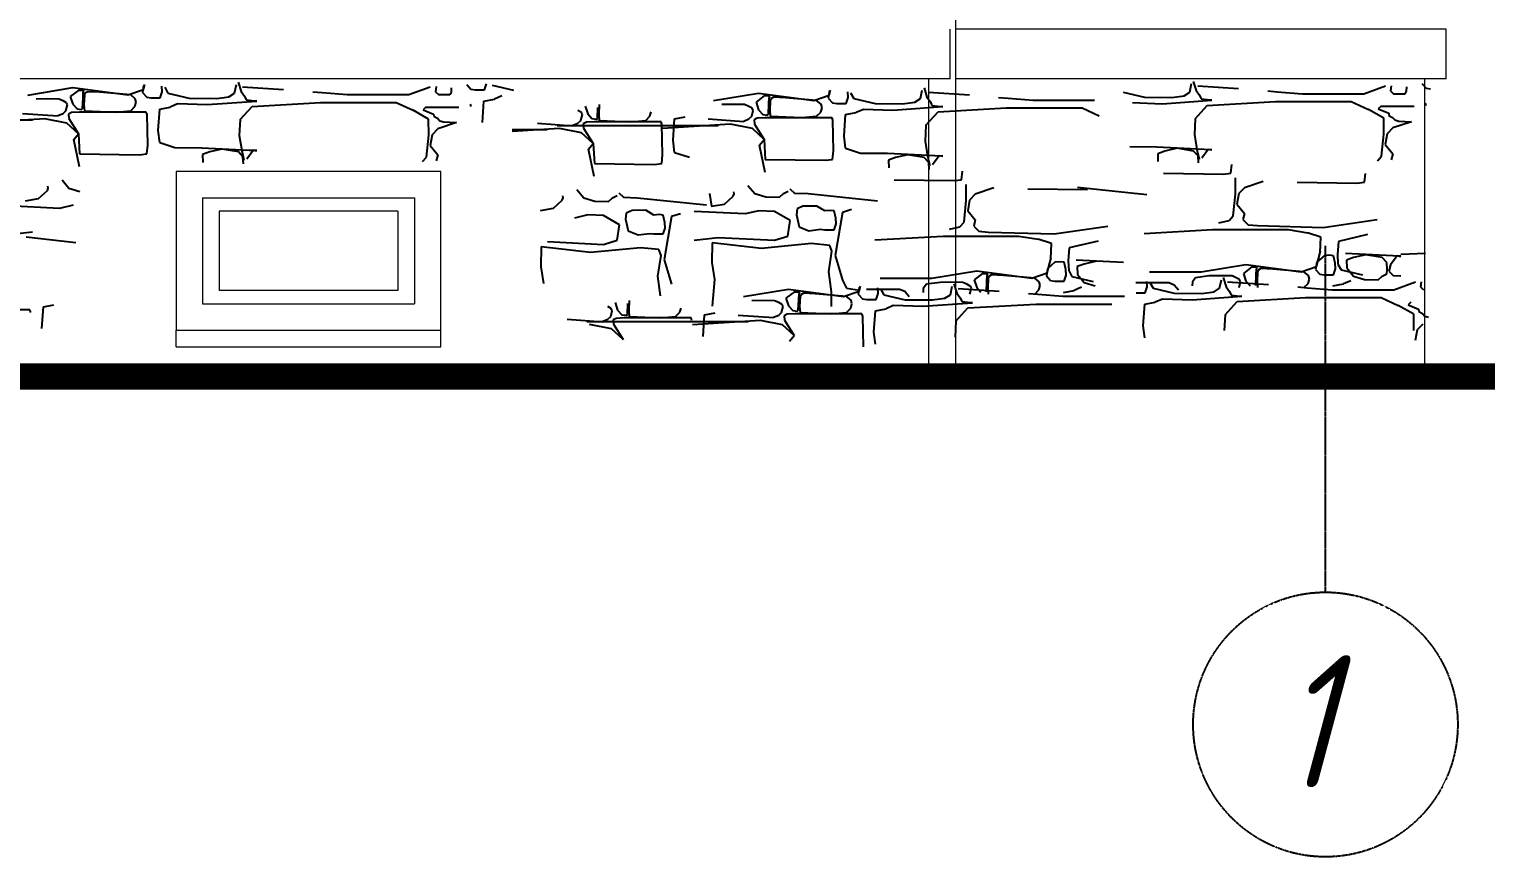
# Model space of a CAD drawing. Header units: millimetres. Extents: x 85048 to 158814, y 1395 to 38919.
# Drawn here: x 98593 to 102998, y 1395 to 3897 of the extents above; entities that cross this region are included whole.
import ezdxf

# ---------------------------------------------------------------- set-up
doc = ezdxf.new("R2010")
doc.units = ezdxf.units.MM
doc.linetypes.add('CENTER2', pattern=[1.125, 0.75, -0.125, 0.125, -0.125])
for name, color, linetype in [('axis', 40, 'CENTER2'), ('hatches', 8, 'Continuous'), ('wall', 5, 'Continuous')]:
    doc.layers.add(name, color=color, linetype=linetype)
doc.styles.add('ESKD', font='eskd.shx', dxfattribs={"oblique": 15})

msp = doc.modelspace()

# ---------------------------------------------------------------- linework, layer by layer
at = {"layer": 'axis'}
msp.add_line((102513, 2195.2, 2.2), (102513, 3242.1, 2.2), dxfattribs=at)
at = {"layer": 'axis', "color": 3}
msp.add_circle((102513, 1795.2, 2.2), 400, dxfattribs=at)
at = {"layer": 'hatches', "color": 252, "ltscale": 50, "true_color": 0x8f9991}
for p, q in [((98589, 3698.1, -98.4), (98725, 3720.6, -98.4)), ((98742.8, 3713.1, -98.4), (98717.2, 3693.3, -98.4)), ((98725, 3720.6, -98.4), (98891.6, 3698.7, -98.4)), ((98742.8, 3713.1, -98.4), (98757.2, 3712.9, -98.4)), ((98756, 3689.5, -98.4), (98756.7, 3706.6, -98.4)), ((98757.2, 3712.9, -98.4), (98756.7, 3706.6, -98.4)), ((98761.7, 3703.3, -98.4), (98760.2, 3698.7, -98.4)), ((98770.2, 3708.2, -98.4), (98761.7, 3703.3, -98.4)), ((98805.9, 3706.6, -98.4), (98770.2, 3708.2, -98.4)), ((98900.4, 3698.7, -98.4), (98805.9, 3706.6, -98.4)), ((98891.6, 3698.7, -98.4), (98938.4, 3714.8, -98.4)), ((98939, 3727.1, -98.4), (98935.8, 3705.6, -98.4)), ((98935.8, 3705.6, -98.4), (98948.7, 3691.4, -98.4)), ((98938.4, 3714.8, -98.4), (98942.4, 3729.9, -98.4)), ((98989.5, 3689.7, -98.4), (98995.6, 3707.7, -98.4)), ((98995.6, 3707.7, -98.4), (98994.5, 3724.9, -98.4)), ((99003.3, 3721.4, -98.4), (99012.8, 3703.9, -98.4)), ((99012.8, 3703.9, -98.4), (99077.3, 3688.8, -98.4)), ((99197.3, 3693.1, -98.4), (99214.4, 3703.9, -98.4)), ((99214.4, 3703.9, -98.4), (99219.6, 3729.9, -98.4)), ((99225.2, 3736.6, -98.4), (99233.8, 3708.5, -98.4)), ((99233.8, 3708.5, -98.4), (99244.4, 3694.6, -98.4)), ((99362.2, 3714, -42.4), (99238.4, 3722.2, -42.4)), ((99450.5, 3707.7, -42.4), (99479.2, 3705.3, -42.4)), ((99479.2, 3705.3, -42.4), (99554.9, 3699.4, -42.4)), ((99741.2, 3699.4, -42.4), (99806.1, 3723.2, -42.4)), ((99823.8, 3723.6, -42.4), (99821.4, 3708.2, -42.4)), ((99821.4, 3708.2, -42.4), (99830.6, 3699.4, -42.4)), ((99865.5, 3699.4, -42.4), (99869.7, 3707.2, -42.4)), ((99869.7, 3707.2, -42.4), (99870.6, 3720.3, -42.4)), ((99916.2, 3729.9, 13.6), (99929, 3715.7, 13.6)), ((99929, 3715.7, 13.6), (99942.2, 3714, 13.6)), ((99942.2, 3714, 13.6), (99969.9, 3714, 13.6)), ((99969.9, 3714, 13.6), (99976, 3732.1, 13.6)), ((99993.2, 3728.2, 13.6), (100057.7, 3713.2, 13.6)), ((100662.9, 3681.3, -98.4), (100798.9, 3703.8, -98.4)), ((100798.9, 3703.8, -98.4), (100965.4, 3681.9, -98.4)), ((101012.9, 3710.3, -98.4), (101009.6, 3688.8, -98.4)), ((101012.2, 3698.1, -98.4), (101016.2, 3713.2, -98.4)), ((101069.5, 3691, -98.4), (101068.4, 3708.2, -98.4)), ((101077.2, 3704.6, -98.4), (101086.7, 3687.1, -98.4)), ((101288.3, 3687.1, -98.4), (101293.5, 3713.2, -98.4)), ((101299, 3719.9, -98.4), (101307.6, 3691.8, -98.4)), ((101436.1, 3697.3, -42.4), (101312.2, 3705.4, -42.4)), ((101901, 3706.6, -94.6), (101965.5, 3691.6, -94.6)), ((102085.5, 3695.8, -94.6), (102102.6, 3706.6, -94.6)), ((102102.6, 3706.6, -94.6), (102107.8, 3732.6, -94.6)), ((102113.4, 3739.4, -94.6), (102121.9, 3711.3, -94.6)), ((102121.9, 3711.3, -94.6), (102132.6, 3697.3, -94.6)), ((102250.4, 3716.8, -38.6), (102126.6, 3724.9, -38.6)), ((102338.7, 3710.5, -38.6), (102367.4, 3708, -38.6)), ((102367.4, 3708, -38.6), (102443.1, 3702.1, -38.6)), ((102443.1, 3702.1, -38.6), (102629.3, 3702.1, -38.6)), ((102629.3, 3702.1, -38.6), (102694.3, 3726, -38.6)), ((102712, 3726.3, -38.6), (102709.5, 3710.9, -38.6)), ((102709.5, 3710.9, -38.6), (102718.8, 3702.1, -38.6)), ((102718.8, 3702.1, -38.6), (102753.7, 3702.1, -38.6)), ((102753.7, 3702.1, -38.6), (102757.9, 3709.9, -38.6)), ((102757.9, 3709.9, -38.6), (102758.8, 3723, -38.6)), ((102804.3, 3732.6, 17.4), (102817.2, 3718.4, 17.4)), ((102817.2, 3718.4, 17.4), (102830.3, 3716.7, 17.4)), ((98647, 3686.1, -98.4), (98614.2, 3685.9, -98.4)), ((98682.8, 3685.8, -98.4), (98647, 3686.1, -98.4)), ((98695.6, 3680.4, -98.4), (98682.8, 3685.8, -98.4)), ((98705.8, 3674.8, -98.4), (98695.6, 3680.4, -98.4)), ((98704.2, 3650.7, -98.4), (98708.8, 3668, -98.4)), ((98708.8, 3668, -98.4), (98705.8, 3674.8, -98.4)), ((98717.2, 3693.3, -98.4), (98725, 3670.2, -98.4)), ((98725, 3670.2, -98.4), (98737.9, 3656, -98.4)), ((98751, 3654.3, -98.4), (98754.5, 3656.8, -98.4)), ((98754.5, 3656.8, -98.4), (98756, 3689.5, -98.4)), ((98760.2, 3698.7, -98.4), (98758.5, 3668.4, -98.4)), ((98758.5, 3668.4, -98.4), (98760.2, 3650.7, -98.4)), ((98913.9, 3687, -98.4), (98900.4, 3698.7, -98.4)), ((98900.4, 3650.7, -98.4), (98913, 3663.3, -98.4)), ((98913, 3663.3, -98.4), (98916.7, 3676.3, -98.4)), ((98916.7, 3676.3, -98.4), (98913.9, 3687, -98.4)), ((98948.7, 3691.4, -98.4), (98961.8, 3689.7, -98.4)), ((98961.8, 3689.7, -98.4), (98989.5, 3689.7, -98.4)), ((98987.7, 3655.6, -98.4), (99019.8, 3661.7, -98.4)), ((99041.8, 3671.5, -98.4), (99019.8, 3661.7, -98.4)), ((99130.9, 3668, -98.4), (99041.8, 3671.5, -98.4)), ((99077.3, 3688.8, -98.4), (99160.4, 3688, -98.4)), ((99281.7, 3678.7, -98.4), (99130.9, 3668, -98.4)), ((99160.4, 3688, -98.4), (99197.3, 3693.1, -98.4)), ((99231.1, 3623.8, 13.6), (99267.6, 3663.8, -42.4)), ((99244.4, 3694.6, -98.4), (99249, 3683.4, -98.4)), ((99249, 3683.4, -98.4), (99275.7, 3680.4, -98.4)), ((99267.6, 3663.8, -42.4), (99474.1, 3675.8, -42.4)), ((99275.7, 3680.4, -98.4), (99281.7, 3680.8, -98.4)), ((99474.1, 3675.8, -42.4), (99702.9, 3675.8, -42.4)), ((99554.9, 3699.4, -42.4), (99741.2, 3699.4, -42.4)), ((99702.9, 3675.8, -42.4), (99754.7, 3652, 13.6)), ((99792.9, 3661.8, 13.6), (99784.5, 3653.8, 13.6)), ((99792.9, 3661.8, 13.6), (99892.8, 3661.8, 13.6)), ((99830.6, 3699.4, -42.4), (99865.5, 3699.4, -42.4)), ((99929.8, 3663.1, 13.6), (99927.3, 3670.4, 13.6)), ((99963.6, 3614.8, 13.6), (99968.1, 3679.9, 13.6)), ((99968.1, 3679.9, 13.6), (100000.1, 3686, 13.6)), ((100022.2, 3695.8, 13.6), (100000.1, 3686, 13.6)), ((100274.1, 3664, 13.6), (100282, 3640.9, 13.6)), ((100311.5, 3627.5, 13.6), (100313, 3660.2, 13.6)), ((100317.2, 3669.4, 13.6), (100315.5, 3639.2, 13.6)), ((100720.9, 3669.3, -98.4), (100688.1, 3669.1, -98.4)), ((100756.6, 3669, -98.4), (100720.9, 3669.3, -98.4)), ((100769.4, 3663.7, -98.4), (100756.6, 3669, -98.4)), ((100779.7, 3658, -98.4), (100769.4, 3663.7, -98.4)), ((100782.7, 3651.3, -98.4), (100779.7, 3658, -98.4)), ((100816.7, 3696.3, -98.4), (100791, 3676.6, -98.4)), ((100791, 3676.6, -98.4), (100798.9, 3653.4, -98.4)), ((100816.7, 3696.3, -98.4), (100831, 3696.2, -98.4)), ((100828.4, 3640, -98.4), (100829.9, 3672.7, -98.4)), ((100829.9, 3672.7, -98.4), (100830.6, 3689.8, -98.4)), ((100831, 3696.2, -98.4), (100830.6, 3689.8, -98.4)), ((100834.1, 3681.9, -98.4), (100832.4, 3651.7, -98.4)), ((100835.6, 3686.6, -98.4), (100834.1, 3681.9, -98.4)), ((100844.1, 3691.4, -98.4), (100835.6, 3686.6, -98.4)), ((100879.7, 3689.9, -98.4), (100844.1, 3691.4, -98.4)), ((100974.3, 3681.9, -98.4), (100879.7, 3689.9, -98.4)), ((100965.4, 3681.9, -98.4), (101012.2, 3698.1, -98.4)), ((100987.8, 3670.3, -98.4), (100974.3, 3681.9, -98.4)), ((100986.8, 3646.5, -98.4), (100990.6, 3659.5, -98.4)), ((100990.6, 3659.5, -98.4), (100987.8, 3670.3, -98.4)), ((101009.6, 3688.8, -98.4), (101022.5, 3674.6, -98.4)), ((101022.5, 3674.6, -98.4), (101035.7, 3672.9, -98.4)), ((101035.7, 3672.9, -98.4), (101063.4, 3672.9, -98.4)), ((101063.4, 3672.9, -98.4), (101069.5, 3691, -98.4)), ((101086.7, 3687.1, -98.4), (101151.2, 3672.1, -98.4)), ((101151.2, 3672.1, -98.4), (101234.3, 3671.3, -98.4)), ((101355.6, 3661.9, -98.4), (101204.8, 3651.2, -98.4)), ((101234.3, 3671.3, -98.4), (101271.1, 3676.4, -98.4)), ((101271.1, 3676.4, -98.4), (101288.3, 3687.1, -98.4)), ((101307.6, 3691.8, -98.4), (101318.3, 3677.9, -98.4)), ((101318.3, 3677.9, -98.4), (101322.8, 3666.6, -98.4)), ((101322.8, 3666.6, -98.4), (101349.6, 3663.7, -98.4)), ((101341.4, 3647.1, -42.4), (101547.9, 3659, -42.4)), ((101349.6, 3663.7, -98.4), (101355.6, 3664.1, -98.4)), ((101524.4, 3691, -42.4), (101553.1, 3688.5, -42.4)), ((101547.9, 3659, -42.4), (101776.8, 3659, -42.4)), ((101553.1, 3688.5, -42.4), (101628.7, 3682.6, -42.4)), ((101628.7, 3682.6, -42.4), (101815, 3682.6, -42.4)), ((101776.8, 3659, -42.4), (101828.5, 3635.2, 13.6)), ((102019.1, 3670.7, -94.6), (101930, 3674.2, -94.6)), ((101965.5, 3691.6, -94.6), (102048.6, 3690.8, -94.6)), ((102169.9, 3681.4, -94.6), (102019.1, 3670.7, -94.6)), ((102048.6, 3690.8, -94.6), (102085.5, 3695.8, -94.6)), ((102119.3, 3626.5, 17.4), (102155.8, 3666.6, -38.6)), ((102132.6, 3697.3, -94.6), (102137.2, 3686.1, -94.6)), ((102137.2, 3686.1, -94.6), (102163.9, 3683.2, -94.6)), ((102155.8, 3666.6, -38.6), (102362.3, 3678.5, -38.6)), ((102163.9, 3683.2, -94.6), (102169.9, 3683.5, -94.6)), ((102362.3, 3678.5, -38.6), (102591.1, 3678.5, -38.6)), ((102591.1, 3678.5, -38.6), (102642.8, 3654.7, 17.4)), ((102681.1, 3664.6, 17.4), (102672.7, 3656.5, 17.4)), ((102672.7, 3656.5, 17.4), (102704.2, 3643.1, 17.4)), ((102681.1, 3664.6, 17.4), (102781, 3664.6, 17.4)), ((102818, 3665.8, 17.4), (102815.5, 3673.1, 17.4)), ((98115.3, 3622.7, 124.5), (98602.8, 3622.7, 124.5)), ((98639.9, 3626.5, -98.4), (98434.3, 3613.2, -98.4)), ((98572.8, 3642.6, -98.4), (98680.4, 3634.7, -98.4)), ((98706.5, 3613.2, -98.4), (98639.9, 3626.5, -98.4)), ((98679.9, 3636.1, -98.4), (98695.6, 3642.6, -98.4)), ((98680.4, 3634.7, -98.4), (98679.9, 3636.1, -98.4)), ((98695.6, 3642.6, -98.4), (98704.2, 3650.7, -98.4)), ((98741.9, 3580.7, -98.4), (98706.5, 3613.2, -98.4)), ((98720.9, 3644.9, -98.4), (98711.9, 3640.1, -98.4)), ((98711.9, 3640.1, -98.4), (98712.6, 3627.3, -98.4)), ((98712.6, 3627.3, -98.4), (98741.9, 3580.7, -98.4)), ((98745.2, 3646.1, -98.4), (98720.9, 3644.9, -98.4)), ((98737.9, 3656, -98.4), (98751, 3654.3, -98.4)), ((98947, 3646.1, -98.4), (98745.2, 3646.1, -98.4)), ((98760.2, 3650.7, -98.4), (98855.2, 3646.5, -98.4)), ((98855.2, 3646.5, -98.4), (98900.4, 3650.7, -98.4)), ((98949.4, 3638.8, -98.4), (98947, 3646.1, -98.4)), ((98951.7, 3546.2, -98.4), (98949.4, 3638.8, -98.4)), ((98983.2, 3590.5, -98.4), (98987.7, 3655.6, -98.4)), ((99231.1, 3623.8, 13.6), (99228.4, 3575.9, 13.6)), ((99801.1, 3625.4, 13.6), (99754.7, 3652, 13.6)), ((99784.5, 3653.8, 13.6), (99816, 3640.4, 13.6)), ((99801.3, 3576.6, 13.6), (99801.1, 3625.4, 13.6)), ((99816, 3640.4, 13.6), (99816.9, 3633.9, 13.6)), ((99816.9, 3633.9, 13.6), (99827.9, 3627.8, 13.6)), ((99827.9, 3627.8, 13.6), (99835, 3620.1, 13.6)), ((99885, 3614.7, 13.6), (99828.4, 3595.7, 13.6)), ((99835, 3620.1, 13.6), (99846.4, 3616.6, 13.6)), ((99846.4, 3616.6, 13.6), (99885, 3614.7, 13.6)), ((100129.8, 3613.3, 13.6), (100237.4, 3605.4, 13.6)), ((100236.8, 3606.8, 13.6), (100252.5, 3613.3, 13.6)), ((100262.8, 3645.5, 13.6), (100252.5, 3651.2, 13.6)), ((100252.5, 3613.3, 13.6), (100261.1, 3621.4, 13.6)), ((100261.1, 3621.4, 13.6), (100265.8, 3638.8, 13.6)), ((100265.8, 3638.8, 13.6), (100262.8, 3645.5, 13.6)), ((100277.9, 3615.6, 13.6), (100268.8, 3610.8, 13.6)), ((100302.2, 3616.8, 13.6), (100277.9, 3615.6, 13.6)), ((100282, 3640.9, 13.6), (100294.9, 3626.7, 13.6)), ((100294.9, 3626.7, 13.6), (100308, 3625, 13.6)), ((100503.9, 3616.8, 13.6), (100302.2, 3616.8, 13.6)), ((100308, 3625, 13.6), (100311.5, 3627.5, 13.6)), ((100315.5, 3639.2, 13.6), (100317.2, 3621.4, 13.6)), ((100317.2, 3621.4, 13.6), (100412.2, 3617.3, 13.6)), ((100412.2, 3617.3, 13.6), (100457.4, 3621.4, 13.6)), ((100457.4, 3621.4, 13.6), (100469.9, 3634, 13.6)), ((100469.9, 3634, 13.6), (100473.7, 3647, 13.6)), ((100506.4, 3609.5, 13.6), (100503.9, 3616.8, 13.6)), ((100540.2, 3561.2, 13.6), (100544.7, 3626.3, 13.6)), ((100544.7, 3626.3, 13.6), (100576.7, 3632.4, 13.6)), ((100646.7, 3625.8, -98.4), (100754.3, 3617.9, -98.4)), ((100753.7, 3619.3, -98.4), (100769.4, 3625.8, -98.4)), ((100754.3, 3617.9, -98.4), (100753.7, 3619.3, -98.4)), ((100769.4, 3625.8, -98.4), (100778, 3633.9, -98.4)), ((100778, 3633.9, -98.4), (100782.7, 3651.3, -98.4)), ((100794.8, 3628.1, -98.4), (100785.7, 3623.4, -98.4)), ((100785.7, 3623.4, -98.4), (100786.5, 3610.5, -98.4)), ((100819.1, 3629.3, -98.4), (100794.8, 3628.1, -98.4)), ((100798.9, 3653.4, -98.4), (100811.8, 3639.2, -98.4)), ((100811.8, 3639.2, -98.4), (100824.9, 3637.5, -98.4)), ((101020.8, 3629.3, -98.4), (100819.1, 3629.3, -98.4)), ((100824.9, 3637.5, -98.4), (100828.4, 3640, -98.4)), ((100832.4, 3651.7, -98.4), (100834.1, 3633.9, -98.4)), ((100834.1, 3633.9, -98.4), (100929.1, 3629.8, -98.4)), ((100929.1, 3629.8, -98.4), (100974.3, 3633.9, -98.4)), ((100974.3, 3633.9, -98.4), (100986.8, 3646.5, -98.4)), ((101023.3, 3622, -98.4), (101020.8, 3629.3, -98.4)), ((101025.6, 3529.5, -98.4), (101023.3, 3622, -98.4)), ((101057.1, 3573.7, -98.4), (101061.6, 3638.8, -98.4)), ((101061.6, 3638.8, -98.4), (101093.6, 3644.9, -98.4)), ((101115.6, 3654.7, -98.4), (101093.6, 3644.9, -98.4)), ((101204.8, 3651.2, -98.4), (101115.6, 3654.7, -98.4)), ((101305, 3607.1, 13.6), (101341.4, 3647.1, -42.4)), ((102119.3, 3626.5, 17.4), (102116.6, 3578.6, 17.4)), ((102689.3, 3628.1, 17.4), (102642.8, 3654.7, 17.4)), ((102689.5, 3579.3, 17.4), (102689.3, 3628.1, 17.4)), ((102704.2, 3643.1, 17.4), (102705.1, 3636.6, 17.4)), ((102705.1, 3636.6, 17.4), (102716.1, 3630.5, 17.4)), ((102716.1, 3630.5, 17.4), (102723.2, 3622.8, 17.4)), ((102773.2, 3617.4, 17.4), (102716.6, 3598.5, 17.4)), ((102723.2, 3622.8, 17.4), (102734.6, 3619.3, 17.4)), ((102734.6, 3619.3, 17.4), (102773.2, 3617.4, 17.4)), ((98727.9, 3563.7, -98.4), (98741.9, 3580.7, -98.4)), ((98741.9, 3580.7, -98.4), (98745.2, 3520.2, -98.4)), ((98987.7, 3554.1, -98.4), (98983.2, 3590.5, -98.4)), ((99228.4, 3575.9, 13.6), (99235.8, 3530.4, 13.6)), ((99794.8, 3510.7, 13.6), (99801.3, 3576.6, 13.6)), ((99811.3, 3578, 13.6), (99805.9, 3545.8, 13.6)), ((99828.4, 3595.7, 13.6), (99811.3, 3578, 13.6)), ((100196.8, 3597.2, 13.6), (100053.9, 3588, 13.6)), ((100054.1, 3593.5, 236.5), (100159.8, 3593.5, 236.5)), ((100189.2, 3606, 124.5), (100676.7, 3606, 124.5)), ((100263.5, 3583.9, 13.6), (100196.8, 3597.2, 13.6)), ((100237.4, 3605.4, 13.6), (100236.8, 3606.8, 13.6)), ((100298.8, 3551.5, 13.6), (100263.5, 3583.9, 13.6)), ((100268.8, 3610.8, 13.6), (100269.6, 3598, 13.6)), ((100269.6, 3598, 13.6), (100298.8, 3551.5, 13.6)), ((100508.7, 3516.9, 13.6), (100506.4, 3609.5, 13.6)), ((100713.7, 3609.7, -98.4), (100508.1, 3596.4, -98.4)), ((100780.4, 3596.4, -98.4), (100713.7, 3609.7, -98.4)), ((100815.7, 3564, -98.4), (100780.4, 3596.4, -98.4)), ((100786.5, 3610.5, -98.4), (100815.7, 3564, -98.4)), ((101061.6, 3537.3, -98.4), (101057.1, 3573.7, -98.4)), ((101305, 3607.1, 13.6), (101302.3, 3559.1, 13.6)), ((102116.6, 3578.6, 17.4), (102124, 3533.1, 17.4)), ((102682.9, 3513.4, 17.4), (102689.5, 3579.3, 17.4)), ((102699.5, 3580.7, 17.4), (102694, 3548.5, 17.4)), ((102716.6, 3598.5, 17.4), (102699.5, 3580.7, 17.4)), ((98745, 3481, -98.4), (98727.9, 3563.7, -98.4)), ((98948.9, 3520.2, -98.4), (98951.7, 3546.2, -98.4)), ((98987.7, 3554.1, -98.4), (99033.4, 3539.6, -98.4)), ((99033.4, 3539.6, -98.4), (99115.1, 3538.8, -98.4)), ((99115.1, 3538.8, -98.4), (99257.8, 3531.8, -98.4)), ((99139.3, 3526, -98.4), (99117.5, 3517.9, -98.4)), ((99176, 3534.5, -98.4), (99139.3, 3526, -98.4)), ((99226, 3526, -98.4), (99176, 3534.5, -98.4)), ((99239.6, 3511.1, -98.4), (99226, 3526, -98.4)), ((99235.8, 3530.4, 13.6), (99242.6, 3501.6, 13.6)), ((99270.6, 3530.8, -98.4), (99251.3, 3504.1, -98.4)), ((99257.8, 3531.8, -98.4), (99281.7, 3531.1, -98.4)), ((99281.7, 3528.6, -98.4), (99270.6, 3530.8, -98.4)), ((99805.9, 3545.8, 13.6), (99828.4, 3517.8, 13.6)), ((100284.9, 3534.4, 13.6), (100298.8, 3551.5, 13.6)), ((100302, 3451.7, 13.6), (100284.9, 3534.4, 13.6)), ((100298.8, 3551.5, 13.6), (100302.2, 3490.9, 13.6)), ((100544.7, 3524.8, 13.6), (100540.2, 3561.2, 13.6)), ((100544.7, 3524.8, 13.6), (100590.3, 3510.3, 13.6)), ((100801.8, 3546.9, -98.4), (100815.7, 3564, -98.4)), ((100818.9, 3464.3, -98.4), (100801.8, 3546.9, -98.4)), ((100815.7, 3564, -98.4), (100819.1, 3503.4, -98.4)), ((101022.8, 3503.4, -98.4), (101025.6, 3529.5, -98.4)), ((101061.6, 3537.3, -98.4), (101107.2, 3522.8, -98.4)), ((101302.3, 3559.1, 13.6), (101309.7, 3513.7, 13.6)), ((101921.6, 3542.3, -94.6), (102003.3, 3541.5, -94.6)), ((102003.3, 3541.5, -94.6), (102145.9, 3534.5, -94.6)), ((102027.5, 3528.7, -94.6), (102005.7, 3520.6, -94.6)), ((102064.2, 3537.2, -94.6), (102027.5, 3528.7, -94.6)), ((102114.1, 3528.7, -94.6), (102064.2, 3537.2, -94.6)), ((102127.8, 3513.8, -94.6), (102114.1, 3528.7, -94.6)), ((102124, 3533.1, 17.4), (102130.8, 3504.3, 17.4)), ((102158.8, 3533.5, -94.6), (102139.5, 3506.8, -94.6)), ((102145.9, 3534.5, -94.6), (102169.9, 3533.8, -94.6)), ((102169.9, 3531.3, -94.6), (102158.8, 3533.5, -94.6)), ((102694, 3548.5, 17.4), (102716.6, 3520.5, 17.4)), ((98745.2, 3520.2, -98.4), (98926, 3517.4, -98.4)), ((98926, 3517.4, -98.4), (98948.9, 3520.2, -98.4)), ((99117.5, 3517.9, -98.4), (99118.4, 3494.5, -98.4)), ((99241.2, 3490, -98.4), (99239.6, 3511.1, -98.4)), ((99782.1, 3496.8, 13.6), (99794.8, 3510.7, 13.6)), ((99828.4, 3517.8, 13.6), (99824, 3499.2, 13.6)), ((100302.2, 3490.9, 13.6), (100483, 3488.1, 13.6)), ((100483, 3488.1, 13.6), (100505.9, 3490.9, 13.6)), ((100505.9, 3490.9, 13.6), (100508.7, 3516.9, 13.6)), ((100819.1, 3503.4, -98.4), (100999.9, 3500.7, -98.4)), ((100999.9, 3500.7, -98.4), (101022.8, 3503.4, -98.4)), ((101107.2, 3522.8, -98.4), (101189, 3522, -98.4)), ((101189, 3522, -98.4), (101331.6, 3515, -98.4)), ((101213.2, 3509.2, -98.4), (101191.3, 3501.2, -98.4)), ((101191.3, 3501.2, -98.4), (101192.3, 3477.8, -98.4)), ((101249.9, 3517.7, -98.4), (101213.2, 3509.2, -98.4)), ((101299.8, 3509.2, -98.4), (101249.9, 3517.7, -98.4)), ((101313.5, 3494.3, -98.4), (101299.8, 3509.2, -98.4)), ((101309.7, 3513.7, 13.6), (101316.5, 3484.8, 13.6)), ((101315, 3473.3, -98.4), (101313.5, 3494.3, -98.4)), ((101344.5, 3514, -98.4), (101325.2, 3487.3, -98.4)), ((101331.6, 3515, -98.4), (101355.6, 3514.3, -98.4)), ((101355.6, 3511.8, -98.4), (101344.5, 3514, -98.4)), ((102005.7, 3520.6, -94.6), (102006.6, 3497.2, -94.6)), ((102129.4, 3492.7, -94.6), (102127.8, 3513.8, -94.6)), ((102227.1, 3461.6, 17.4), (102229.8, 3487.6, 17.4)), ((102670.3, 3499.5, 17.4), (102682.9, 3513.4, 17.4)), ((102716.6, 3520.5, 17.4), (102712.2, 3502, 17.4)), ((98692.5, 3441.6, -98.4), (98713.4, 3417, -98.4)), ((101209, 3442.1, 13.6), (101389.9, 3439.3, 13.6)), ((101389.9, 3439.3, 13.6), (101412.7, 3442.1, 13.6)), ((101412.7, 3442.1, 13.6), (101415.5, 3468.1, 13.6)), ((102023.4, 3461.6, 17.4), (102204.2, 3458.8, 17.4)), ((102204.2, 3458.8, 17.4), (102227.1, 3461.6, 17.4)), ((102240.9, 3398.7, -38.6), (102240.7, 3447.5, -38.6)), ((102324.6, 3436.8, -38.6), (102268.1, 3417.9, -38.6)), ((102630.9, 3434.3, 17.4), (102633.7, 3460.4, 17.4)), ((98621.5, 3385, -98.4), (98648.3, 3409.3, -98.4)), ((98648.3, 3409.3, -98.4), (98650.6, 3416.6, -98.4)), ((98650.6, 3416.6, -98.4), (98649.9, 3422.5, -98.4)), ((98713.4, 3417, -98.4), (98746.6, 3406.7, -98.4)), ((100207.6, 3387.3, 13.6), (100206.9, 3393.2, 13.6)), ((100249.5, 3412.3, 13.6), (100270.4, 3387.7, 13.6)), ((100357, 3387.7, 13.6), (100371.2, 3394.6, 13.6)), ((100376.5, 3402.2, 13.6), (100390.4, 3389.1, 13.6)), ((100650.4, 3400.8, -98.4), (100656, 3361.8, -98.4)), ((100695.3, 3368.2, -98.4), (100722.1, 3392.6, -98.4)), ((100722.1, 3392.6, -98.4), (100724.5, 3399.9, -98.4)), ((100724.5, 3399.9, -98.4), (100723.8, 3405.7, -98.4)), ((100766.4, 3424.8, -98.4), (100787.3, 3400.2, -98.4)), ((100787.3, 3400.2, -98.4), (100820.4, 3389.9, -98.4)), ((100862, 3388.9, -98.4), (100873.9, 3400.2, -98.4)), ((100873.9, 3400.2, -98.4), (100888.1, 3407.1, -98.4)), ((100893.4, 3414.7, -98.4), (100907.3, 3401.6, -98.4)), ((100907.3, 3401.6, -98.4), (100948.4, 3400.2, -98.4)), ((100948.4, 3400.2, -98.4), (101158.4, 3378.3, -98.4)), ((101426.6, 3379.2, -42.4), (101426.4, 3428, -42.4)), ((101453.7, 3398.4, -42.4), (101436.6, 3380.6, -42.4)), ((101510.3, 3417.3, -42.4), (101453.7, 3398.4, -42.4)), ((101612.9, 3414.9, 13.6), (101793.7, 3412.1, 13.6)), ((101762.7, 3419.7, -94.6), (101972.7, 3397.7, -94.6)), ((102234.4, 3332.8, -38.6), (102240.9, 3398.7, -38.6)), ((102250.9, 3400.1, -38.6), (102245.5, 3367.9, -38.6)), ((102268.1, 3417.9, -38.6), (102250.9, 3400.1, -38.6)), ((102427.2, 3434.3, 17.4), (102608.1, 3431.6, 17.4)), ((102608.1, 3431.6, 17.4), (102630.9, 3434.3, 17.4)), ((98684.8, 3355.4, -98.4), (98530.4, 3363, -98.4)), ((98581.9, 3378.5, -98.4), (98621.5, 3385, -98.4)), ((98725.6, 3364.8, -98.4), (98684.8, 3355.4, -98.4)), ((100138.8, 3349.2, 13.6), (100178.4, 3355.7, 13.6)), ((100178.4, 3355.7, 13.6), (100205.2, 3380.1, 13.6)), ((100205.2, 3380.1, 13.6), (100207.6, 3387.3, 13.6)), ((100270.4, 3387.7, 13.6), (100303.5, 3377.4, 13.6)), ((100303.5, 3377.4, 13.6), (100345.1, 3376.4, 13.6)), ((100345.1, 3376.4, 13.6), (100357, 3387.7, 13.6)), ((100390.4, 3389.1, 13.6), (100431.5, 3387.7, 13.6)), ((100416.1, 3349.4, 13.6), (100398.7, 3341.3, 13.6)), ((100458.3, 3349.9, 13.6), (100416.1, 3349.4, 13.6)), ((100431.5, 3387.7, 13.6), (100641.5, 3365.7, 13.6)), ((100482.3, 3335.2, 13.6), (100458.3, 3349.9, 13.6)), ((100655.7, 3361.7, -98.4), (100695.3, 3368.2, -98.4)), ((100799.5, 3348, -98.4), (100758.6, 3338.6, -98.4)), ((100847, 3346.2, -98.4), (100799.5, 3348, -98.4)), ((100820.4, 3389.9, -98.4), (100862, 3388.9, -98.4)), ((100915.6, 3353.8, -98.4), (100913.3, 3335.5, -98.4)), ((100933, 3361.9, -98.4), (100915.6, 3353.8, -98.4)), ((100975.2, 3362.4, -98.4), (100933, 3361.9, -98.4)), ((100999.2, 3347.7, -98.4), (100975.2, 3362.4, -98.4)), ((101015.4, 3349.1, -98.4), (100999.2, 3347.7, -98.4)), ((101026.9, 3347.7, -98.4), (101015.4, 3349.1, -98.4)), ((101079.7, 3351.9, -98.4), (101052.4, 3343.1, -98.4)), ((101420.1, 3313.3, -42.4), (101426.6, 3379.2, -42.4)), ((101436.6, 3380.6, -42.4), (101431.2, 3348.4, -42.4)), ((101431.2, 3348.4, -42.4), (101453.7, 3320.4, -42.4)), ((102245.5, 3367.9, -38.6), (102268.1, 3339.9, -38.6)), ((100282.6, 3335.5, 13.6), (100241.7, 3326.1, 13.6)), ((100330.1, 3333.7, 13.6), (100282.6, 3335.5, 13.6)), ((100377.7, 3306.1, 13.6), (100330.1, 3333.7, 13.6)), ((100370.7, 3258.9, 13.6), (100377.7, 3306.1, 13.6)), ((100398.7, 3341.3, 13.6), (100396.4, 3323, 13.6)), ((100396.4, 3323, 13.6), (100404.5, 3287.3, 13.6)), ((100498.5, 3336.6, 13.6), (100482.3, 3335.2, 13.6)), ((100510, 3335.2, 13.6), (100498.5, 3336.6, 13.6)), ((100515.1, 3313.2, 13.6), (100510, 3335.2, 13.6)), ((100535.5, 3330.6, 13.6), (100513, 3200.3, 13.6)), ((100516.2, 3296.1, 13.6), (100515.1, 3313.2, 13.6)), ((100562.8, 3339.3, 13.6), (100535.5, 3330.6, 13.6)), ((100758.6, 3338.6, -98.4), (100604.2, 3346.2, -98.4)), ((100894.6, 3318.6, -98.4), (100847, 3346.2, -98.4)), ((100887.6, 3271.4, -98.4), (100894.6, 3318.6, -98.4)), ((100913.3, 3335.5, -98.4), (100921.4, 3299.8, -98.4)), ((101032, 3325.8, -98.4), (101026.9, 3347.7, -98.4)), ((101026.9, 3290.5, -98.4), (101033.1, 3308.6, -98.4)), ((101052.4, 3343.1, -98.4), (101029.9, 3212.8, -98.4)), ((101033.1, 3308.6, -98.4), (101032, 3325.8, -98.4)), ((101407.4, 3299.4, -42.4), (101420.1, 3313.3, -42.4)), ((101453.7, 3320.4, -42.4), (101449.3, 3301.9, -42.4)), ((102190.7, 3312.2, -38.6), (102221.7, 3318.9, -38.6)), ((102221.7, 3318.9, -38.6), (102234.4, 3332.8, -38.6)), ((102268.1, 3339.9, -38.6), (102263.6, 3321.4, -38.6)), ((102263.6, 3321.4, -38.6), (102279, 3305.8, -38.6)), ((102279, 3305.8, -38.6), (102307.7, 3303.4, -38.6)), ((102506.5, 3297.5, -38.6), (102669.6, 3321.4, -38.6)), ((98530.4, 3276, -98.4), (98603, 3284.1, -98.4)), ((98733.7, 3251, -98.4), (98584.3, 3268.2, -98.4)), ((100404.5, 3287.3, 13.6), (100434.2, 3275, 13.6)), ((100434.2, 3275, 13.6), (100469.2, 3279.7, 13.6)), ((100469.2, 3279.7, 13.6), (100482.3, 3278, 13.6)), ((100482.3, 3278, 13.6), (100510, 3278, 13.6)), ((100510, 3278, 13.6), (100516.2, 3296.1, 13.6)), ((100604.2, 3259.3, -98.4), (100676.9, 3267.4, -98.4)), ((100676.9, 3267.4, -98.4), (100847, 3259.3, -98.4)), ((100847, 3259.3, -98.4), (100887.6, 3271.4, -98.4)), ((100921.4, 3299.8, -98.4), (100951.1, 3287.5, -98.4)), ((100951.1, 3287.5, -98.4), (100986.1, 3292.2, -98.4)), ((100986.1, 3292.2, -98.4), (100999.2, 3290.5, -98.4)), ((100999.2, 3290.5, -98.4), (101026.9, 3290.5, -98.4)), ((101150.6, 3260, -154.4), (101357.1, 3271.9, -154.4)), ((101357.1, 3271.9, -154.4), (101585.9, 3271.9, -154.4)), ((101376.3, 3292.7, -42.4), (101407.4, 3299.4, -42.4)), ((101449.3, 3301.9, -42.4), (101464.6, 3286.4, -42.4)), ((101464.6, 3286.4, -42.4), (101493.4, 3283.9, -42.4)), ((101493.4, 3283.9, -42.4), (101692.2, 3278, -42.4)), ((101585.9, 3271.9, -154.4), (101644.1, 3262.1, -98.4)), ((101684.7, 3249, -98.4), (101644.1, 3262.1, -98.4)), ((101692.2, 3278, -42.4), (101855.3, 3301.9, -42.4)), ((101964.9, 3279.4, -150.6), (102171.4, 3291.4, -150.6)), ((102171.4, 3291.4, -150.6), (102400.2, 3291.4, -150.6)), ((102307.7, 3303.4, -38.6), (102506.5, 3297.5, -38.6)), ((102400.2, 3291.4, -150.6), (102458.4, 3281.6, -94.6)), ((102499, 3268.5, -94.6), (102458.4, 3281.6, -94.6)), ((102497.2, 3222.3, -94.6), (102499, 3268.5, -94.6)), ((102640.1, 3276.3, -94.6), (102552.3, 3255.4, -94.6)), ((100141.3, 3238.9, 13.6), (100140.6, 3179, 13.6)), ((100290.6, 3221.7, 13.6), (100141.3, 3238.9, 13.6)), ((100160, 3254.9, 13.6), (100330.1, 3246.7, 13.6)), ((100441.9, 3236.5, 13.6), (100290.6, 3221.7, 13.6)), ((100330.1, 3246.7, 13.6), (100370.7, 3258.9, 13.6)), ((100497, 3231.2, 13.6), (100441.9, 3236.5, 13.6)), ((100503.7, 3213.3, 13.6), (100497, 3231.2, 13.6)), ((100658.2, 3251.4, -98.4), (100657.5, 3191.5, -98.4)), ((100807.5, 3234.2, -98.4), (100658.2, 3251.4, -98.4)), ((100958.8, 3249, -98.4), (100807.5, 3234.2, -98.4)), ((101013.9, 3243.7, -98.4), (100958.8, 3249, -98.4)), ((101011.3, 3163.2, -98.4), (101020.6, 3225.8, -98.4)), ((101020.6, 3225.8, -98.4), (101013.9, 3243.7, -98.4)), ((101682.9, 3202.8, -98.4), (101684.7, 3249, -98.4)), ((101738, 3235.9, -98.4), (101735.3, 3196.8, -98.4)), ((101825.8, 3256.8, -98.4), (101738, 3235.9, -98.4)), ((102486, 3180.2, -94.6), (102498.1, 3225.8, -94.6)), ((102552.3, 3255.4, -94.6), (102549.6, 3216.3, -94.6)), ((102549.6, 3216.3, -94.6), (102550.9, 3186.8, -94.6)), ((102573.9, 3219.6, 17.4), (102716.5, 3212.6, 17.4)), ((102740.5, 3216.8, 17.4), (102815.3, 3219.7, 17.4)), ((100140.6, 3179, 13.6), (100148.2, 3127.9, 13.6)), ((100494.4, 3150.7, 13.6), (100503.7, 3213.3, 13.6)), ((100513, 3200.3, 13.6), (100535.5, 3126.1, 13.6)), ((100657.5, 3191.5, -98.4), (100665.1, 3140.4, -98.4)), ((101029.9, 3212.8, -98.4), (101052.4, 3138.6, -98.4)), ((101672.3, 3173, -98.4), (101669.1, 3151.5, -98.4)), ((101671.7, 3160.7, -98.4), (101683.8, 3206.4, -98.4)), ((101695.1, 3192.7, -98.4), (101672.3, 3173, -98.4)), ((101711.2, 3194.2, -98.4), (101695.1, 3192.7, -98.4)), ((101722.8, 3192.7, -98.4), (101711.2, 3194.2, -98.4)), ((101727.9, 3170.8, -98.4), (101722.8, 3192.7, -98.4)), ((101735.3, 3196.8, -98.4), (101736.6, 3167.3, -98.4)), ((101759.6, 3200.2, 13.6), (101902.2, 3193.1, 13.6)), ((101783.8, 3187.3, 13.6), (101761.9, 3179.3, 13.6)), ((101761.9, 3179.3, 13.6), (101762.9, 3155.9, 13.6)), ((101820.5, 3195.9, 13.6), (101783.8, 3187.3, 13.6)), ((102136.7, 3163.5, -94.6), (102272.6, 3186, -94.6)), ((102290.4, 3178.5, -94.6), (102264.8, 3158.7, -94.6)), ((102272.6, 3186, -94.6), (102439.2, 3164, -94.6)), ((102290.4, 3178.5, -94.6), (102304.8, 3178.3, -94.6)), ((102303.6, 3154.9, -94.6), (102304.3, 3172, -94.6)), ((102304.8, 3178.3, -94.6), (102304.3, 3172, -94.6)), ((102317.8, 3173.5, -94.6), (102309.4, 3168.7, -94.6)), ((102353.5, 3172, -94.6), (102317.8, 3173.5, -94.6)), ((102448.1, 3164, -94.6), (102353.5, 3172, -94.6)), ((102439.2, 3164, -94.6), (102486, 3180.2, -94.6)), ((102486.6, 3192.4, -94.6), (102483.4, 3171, -94.6)), ((102509.4, 3212.2, -94.6), (102486.6, 3192.4, -94.6)), ((102525.6, 3213.6, -94.6), (102509.4, 3212.2, -94.6)), ((102537.1, 3212.2, -94.6), (102525.6, 3213.6, -94.6)), ((102542.2, 3190.3, -94.6), (102537.1, 3212.2, -94.6)), ((102537.1, 3155, -94.6), (102543.3, 3173.1, -94.6)), ((102543.3, 3173.1, -94.6), (102542.2, 3190.3, -94.6)), ((102550.9, 3186.8, -94.6), (102560.5, 3169.2, -94.6)), ((102598.1, 3206.8, 17.4), (102576.2, 3198.8, 17.4)), ((102576.2, 3198.8, 17.4), (102577.2, 3175.4, 17.4)), ((102577.2, 3175.4, 17.4), (102598.1, 3150.8, 17.4)), ((102634.8, 3215.4, 17.4), (102598.1, 3206.8, 17.4)), ((102684.7, 3206.8, 17.4), (102634.8, 3215.4, 17.4)), ((102698.4, 3191.9, 17.4), (102684.7, 3206.8, 17.4)), ((102699.9, 3170.9, 17.4), (102698.4, 3191.9, 17.4)), ((102710.1, 3184.9, 17.4), (102704.2, 3165.2, 17.4)), ((102729.4, 3211.6, 17.4), (102710.1, 3184.9, 17.4)), ((102716.5, 3212.6, 17.4), (102740.5, 3211.9, 17.4)), ((102740.5, 3209.4, 17.4), (102729.4, 3211.6, 17.4)), ((100502, 3091.1, 13.6), (100494.4, 3150.7, 13.6)), ((100665.1, 3140.4, -98.4), (100658.7, 3060.1, -98.4)), ((101018.9, 3103.6, -98.4), (101011.3, 3163.2, -98.4)), ((101052.4, 3138.6, -98.4), (101064.4, 3114.5, -98.4)), ((101166.4, 3144.5, -98.4), (101322.4, 3144, -98.4)), ((101347.5, 3131.8, -98.4), (101306.1, 3126.3, -98.4)), ((101322.4, 3144, -98.4), (101458.3, 3166.5, -98.4)), ((101380.3, 3131.9, -98.4), (101347.5, 3131.8, -98.4)), ((101416.1, 3131.7, -98.4), (101380.3, 3131.9, -98.4)), ((101428.9, 3126.3, -98.4), (101416.1, 3131.7, -98.4)), ((101476.1, 3159, -98.4), (101450.5, 3139.2, -98.4)), ((101450.5, 3139.2, -98.4), (101458.4, 3116.1, -98.4)), ((101458.3, 3166.5, -98.4), (101624.9, 3144.6, -98.4)), ((101476.1, 3159, -98.4), (101490.5, 3158.8, -98.4)), ((101487.9, 3102.7, -98.4), (101489.3, 3135.4, -98.4)), ((101489.3, 3135.4, -98.4), (101490, 3152.5, -98.4)), ((101490.5, 3158.8, -98.4), (101490, 3152.5, -98.4)), ((101493.5, 3144.6, -98.4), (101491.8, 3114.3, -98.4)), ((101495.1, 3149.2, -98.4), (101493.5, 3144.6, -98.4)), ((101503.5, 3154.1, -98.4), (101495.1, 3149.2, -98.4)), ((101539.2, 3152.5, -98.4), (101503.5, 3154.1, -98.4)), ((101633.7, 3144.6, -98.4), (101539.2, 3152.5, -98.4)), ((101624.9, 3144.6, -98.4), (101671.7, 3160.7, -98.4)), ((101647.3, 3132.9, -98.4), (101633.7, 3144.6, -98.4)), ((101650, 3122.2, -98.4), (101647.3, 3132.9, -98.4)), ((101669.1, 3151.5, -98.4), (101682, 3137.3, -98.4)), ((101682, 3137.3, -98.4), (101695.1, 3135.6, -98.4)), ((101695.1, 3135.6, -98.4), (101722.8, 3135.6, -98.4)), ((101722.8, 3135.6, -98.4), (101728.9, 3153.6, -98.4)), ((101728.9, 3153.6, -98.4), (101727.9, 3170.8, -98.4)), ((101736.6, 3167.3, -98.4), (101746.2, 3149.7, -98.4)), ((101746.2, 3149.7, -98.4), (101810.6, 3134.7, -98.4)), ((101762.9, 3155.9, 13.6), (101783.8, 3131.3, 13.6)), ((101783.8, 3131.3, 13.6), (101816.9, 3121, 13.6)), ((102039.7, 3130, -94.6), (101939.7, 3130, -94.6)), ((101974.3, 3117.8, -94.6), (101973.2, 3134.9, -94.6)), ((101980.7, 3164, -94.6), (102136.7, 3163.5, -94.6)), ((101982, 3131.4, -94.6), (101991.5, 3113.9, -94.6)), ((102055.8, 3123.8, -94.6), (102039.7, 3130, -94.6)), ((102110.8, 3133.1, -94.6), (102110.4, 3120.9, -94.6)), ((102120.5, 3145.8, -94.6), (102110.8, 3133.1, -94.6)), ((102161.8, 3151.2, -94.6), (102120.5, 3145.8, -94.6)), ((102194.7, 3151.4, -94.6), (102161.8, 3151.2, -94.6)), ((102193.1, 3113.9, -94.6), (102198.3, 3139.9, -94.6)), ((102230.4, 3151.2, -94.6), (102194.7, 3151.4, -94.6)), ((102203.9, 3146.7, -94.6), (102212.5, 3118.6, -94.6)), ((102340.9, 3124.1, -38.6), (102217.1, 3132.2, -38.6)), ((102243.2, 3145.8, -94.6), (102230.4, 3151.2, -94.6)), ((102253.5, 3140.2, -94.6), (102243.2, 3145.8, -94.6)), ((102251.8, 3116, -94.6), (102256.5, 3133.4, -94.6)), ((102256.5, 3133.4, -94.6), (102253.5, 3140.2, -94.6)), ((102264.8, 3158.7, -94.6), (102272.7, 3135.6, -94.6)), ((102272.7, 3135.6, -94.6), (102285.6, 3121.3, -94.6)), ((102302.2, 3122.2, -94.6), (102303.6, 3154.9, -94.6)), ((102307.9, 3164, -94.6), (102306.1, 3133.8, -94.6)), ((102306.1, 3133.8, -94.6), (102307.9, 3116, -94.6)), ((102309.4, 3168.7, -94.6), (102307.9, 3164, -94.6)), ((102461.6, 3152.4, -94.6), (102448.1, 3164, -94.6)), ((102448.1, 3116, -94.6), (102460.6, 3128.6, -94.6)), ((102460.6, 3128.6, -94.6), (102464.3, 3141.7, -94.6)), ((102464.3, 3141.7, -94.6), (102461.6, 3152.4, -94.6)), ((102483.4, 3171, -94.6), (102496.3, 3156.7, -94.6)), ((102496.3, 3156.7, -94.6), (102509.4, 3155, -94.6)), ((102509.4, 3155, -94.6), (102537.1, 3155, -94.6)), ((102560.5, 3169.2, -94.6), (102624.9, 3154.2, -94.6)), ((102589.4, 3136.8, -94.6), (102567.4, 3127.1, -94.6)), ((102598.1, 3150.8, 17.4), (102631.3, 3140.4, 17.4)), ((102631.3, 3140.4, 17.4), (102672.8, 3139.5, 17.4)), ((102672.8, 3139.5, 17.4), (102684.7, 3150.8, 17.4)), ((102684.7, 3150.8, 17.4), (102699, 3157.6, 17.4)), ((102699, 3157.6, 17.4), (102699.9, 3170.9, 17.4)), ((102704.2, 3165.2, 17.4), (102718.1, 3152.1, 17.4)), ((102718.1, 3152.1, 17.4), (102740.5, 3151.4, 17.4)), ((102719.8, 3109.4, -38.6), (102784.8, 3133.3, -38.6)), ((102802.5, 3133.6, -38.6), (102800.1, 3118.3, -38.6)), ((100753.4, 3088.6, -98.4), (100889.4, 3111.2, -98.4)), ((100907.2, 3103.6, -98.4), (100881.5, 3083.9, -98.4)), ((100881.5, 3083.9, -98.4), (100889.4, 3060.7, -98.4)), ((100889.4, 3111.2, -98.4), (101056, 3089.2, -98.4)), ((100907.2, 3103.6, -98.4), (100921.6, 3103.5, -98.4)), ((100920.4, 3080.1, -98.4), (100921.1, 3097.1, -98.4)), ((100921.6, 3103.5, -98.4), (100921.1, 3097.1, -98.4)), ((100924.6, 3089.2, -98.4), (100922.9, 3059, -98.4)), ((100926.1, 3093.9, -98.4), (100924.6, 3089.2, -98.4)), ((100934.6, 3098.7, -98.4), (100926.1, 3093.9, -98.4)), ((100970.3, 3097.2, -98.4), (100934.6, 3098.7, -98.4)), ((101064.8, 3089.2, -98.4), (100970.3, 3097.2, -98.4)), ((101019.3, 3058.4, -98.4), (101018.9, 3103.6, -98.4)), ((101056, 3089.2, -98.4), (101102.7, 3105.4, -98.4)), ((101064.4, 3114.5, -98.4), (101103.9, 3108.1, -98.4)), ((101078.3, 3077.6, -98.4), (101064.8, 3089.2, -98.4)), ((101103.4, 3117.6, -98.4), (101100.2, 3096.1, -98.4)), ((101100.2, 3096.1, -98.4), (101113, 3081.9, -98.4)), ((101102.7, 3105.4, -98.4), (101106.8, 3120.5, -98.4)), ((101225.3, 3110.5, -98.4), (101125.4, 3110.5, -98.4)), ((101153.9, 3080.2, -98.4), (101160, 3098.3, -98.4)), ((101160, 3098.3, -98.4), (101158.9, 3115.5, -98.4)), ((101167.7, 3111.9, -98.4), (101177.2, 3094.4, -98.4)), ((101177.2, 3094.4, -98.4), (101241.7, 3079.4, -98.4)), ((101241.5, 3104.4, -98.4), (101225.3, 3110.5, -98.4)), ((101254.3, 3088.5, -98.4), (101241.5, 3104.4, -98.4)), ((101296.4, 3113.6, -98.4), (101296.1, 3101.4, -98.4)), ((101306.1, 3126.3, -98.4), (101296.4, 3113.6, -98.4)), ((101324.8, 3078.6, -98.4), (101361.7, 3083.7, -98.4)), ((101361.7, 3083.7, -98.4), (101378.8, 3094.4, -98.4)), ((101378.8, 3094.4, -98.4), (101384, 3120.5, -98.4)), ((101389.5, 3127.2, -98.4), (101398.1, 3099.1, -98.4)), ((101398.1, 3099.1, -98.4), (101408.8, 3085.2, -98.4)), ((101526.6, 3104.6, -42.4), (101402.8, 3112.7, -42.4)), ((101408.8, 3085.2, -98.4), (101413.4, 3073.9, -98.4)), ((101439.1, 3120.7, -98.4), (101428.9, 3126.3, -98.4)), ((101437.5, 3096.6, -98.4), (101442.2, 3113.9, -98.4)), ((101442.2, 3113.9, -98.4), (101439.1, 3120.7, -98.4)), ((101458.4, 3116.1, -98.4), (101471.2, 3101.9, -98.4)), ((101491.8, 3114.3, -98.4), (101493.5, 3096.6, -98.4)), ((101614.9, 3098.3, -42.4), (101643.6, 3095.8, -42.4)), ((101633.7, 3096.6, -98.4), (101646.3, 3109.2, -98.4)), ((101643.6, 3095.8, -42.4), (101719.3, 3089.9, -42.4)), ((101646.3, 3109.2, -98.4), (101650, 3122.2, -98.4)), ((101719.3, 3089.9, -42.4), (101905.5, 3089.9, -42.4)), ((101721, 3101.5, -98.4), (101753.1, 3107.6, -98.4)), ((101775.1, 3117.4, -98.4), (101753.1, 3107.6, -98.4)), ((101940.5, 3099.7, -94.6), (101968.2, 3099.7, -94.6)), ((101968.2, 3099.7, -94.6), (101974.3, 3117.8, -94.6)), ((101991.5, 3113.9, -94.6), (102056, 3098.9, -94.6)), ((102068.7, 3108, -94.6), (102055.8, 3123.8, -94.6)), ((102056, 3098.9, -94.6), (102139.1, 3098.1, -94.6)), ((102260.4, 3088.7, -94.6), (102109.6, 3078, -94.6)), ((102139.1, 3098.1, -94.6), (102176, 3103.2, -94.6)), ((102176, 3103.2, -94.6), (102193.1, 3113.9, -94.6)), ((102212.5, 3118.6, -94.6), (102223.1, 3104.6, -94.6)), ((102223.1, 3104.6, -94.6), (102227.7, 3093.4, -94.6)), ((102227.7, 3093.4, -94.6), (102254.4, 3090.5, -94.6)), ((102246.3, 3073.9, -38.6), (102452.8, 3085.8, -38.6)), ((102254.4, 3090.5, -94.6), (102260.4, 3090.9, -94.6)), ((102429.2, 3117.8, -38.6), (102457.9, 3115.3, -38.6)), ((102452.8, 3085.8, -38.6), (102681.6, 3085.8, -38.6)), ((102457.9, 3115.3, -38.6), (102533.6, 3109.4, -38.6)), ((102533.6, 3109.4, -38.6), (102719.8, 3109.4, -38.6)), ((102535.4, 3120.9, -94.6), (102567.4, 3127.1, -94.6)), ((102681.6, 3085.8, -38.6), (102733.3, 3062, 17.4)), ((102800.1, 3118.3, -38.6), (102809.3, 3109.4, -38.6)), ((98595.3, 3048.3, 17.4), (98393.5, 3048.3, 17.4)), ((98597.7, 3041, 17.4), (98595.3, 3048.3, 17.4)), ((98631.5, 2992.7, 17.4), (98636, 3057.8, 17.4)), ((98636, 3057.8, 17.4), (98668, 3063.9, 17.4)), ((100353.3, 3052.8, 13.6), (100343, 3058.5, 13.6)), ((100351.6, 3028.7, 13.6), (100356.3, 3046.1, 13.6)), ((100356.3, 3046.1, 13.6), (100353.3, 3052.8, 13.6)), ((100364.6, 3071.4, 13.6), (100372.5, 3048.2, 13.6)), ((100372.5, 3048.2, 13.6), (100385.4, 3034, 13.6)), ((100402, 3034.8, 13.6), (100403.5, 3067.5, 13.6)), ((100407.7, 3076.7, 13.6), (100406, 3046.5, 13.6)), ((100406, 3046.5, 13.6), (100407.7, 3028.7, 13.6)), ((100547.9, 3028.7, 13.6), (100560.5, 3041.3, 13.6)), ((100560.5, 3041.3, 13.6), (100564.2, 3054.3, 13.6)), ((100635.2, 3033.6, 13.6), (100667.2, 3039.7, 13.6)), ((100811.4, 3076.6, -98.4), (100778.6, 3076.4, -98.4)), ((100847.2, 3076.3, -98.4), (100811.4, 3076.6, -98.4)), ((100859.9, 3071, -98.4), (100847.2, 3076.3, -98.4)), ((100870.2, 3065.3, -98.4), (100859.9, 3071, -98.4)), ((100859.9, 3033.1, -98.4), (100868.5, 3041.2, -98.4)), ((100868.5, 3041.2, -98.4), (100873.2, 3058.6, -98.4)), ((100873.2, 3058.6, -98.4), (100870.2, 3065.3, -98.4)), ((100889.4, 3060.7, -98.4), (100902.3, 3046.5, -98.4)), ((100902.3, 3046.5, -98.4), (100915.4, 3044.8, -98.4)), ((100915.4, 3044.8, -98.4), (100918.9, 3047.3, -98.4)), ((100918.9, 3047.3, -98.4), (100920.4, 3080.1, -98.4)), ((100922.9, 3059, -98.4), (100924.6, 3041.2, -98.4)), ((100924.6, 3041.2, -98.4), (101019.6, 3037.1, -98.4)), ((101019.6, 3037.1, -98.4), (101064.8, 3041.2, -98.4)), ((101064.8, 3041.2, -98.4), (101077.4, 3053.8, -98.4)), ((101077.4, 3053.8, -98.4), (101081.1, 3066.8, -98.4)), ((101081.1, 3066.8, -98.4), (101078.3, 3077.6, -98.4)), ((101113, 3081.9, -98.4), (101126.2, 3080.2, -98.4)), ((101126.2, 3080.2, -98.4), (101153.9, 3080.2, -98.4)), ((101147.6, 2981, -98.4), (101152.1, 3046.1, -98.4)), ((101152.1, 3046.1, -98.4), (101184.1, 3052.2, -98.4)), ((101206.2, 3062, -98.4), (101184.1, 3052.2, -98.4)), ((101295.3, 3058.5, -98.4), (101206.2, 3062, -98.4)), ((101241.7, 3079.4, -98.4), (101324.8, 3078.6, -98.4)), ((101446.1, 3069.3, -98.4), (101295.3, 3058.5, -98.4)), ((101395.5, 3014.4, 13.6), (101432, 3054.4, -42.4)), ((101413.4, 3073.9, -98.4), (101440.1, 3071, -98.4)), ((101432, 3054.4, -42.4), (101638.4, 3066.3, -42.4)), ((101440.1, 3071, -98.4), (101446.1, 3071.4, -98.4)), ((101638.4, 3066.3, -42.4), (101867.3, 3066.3, -42.4)), ((101961.9, 3000.5, -94.6), (101966.4, 3065.6, -94.6)), ((101966.4, 3065.6, -94.6), (101998.5, 3071.7, -94.6)), ((102020.5, 3081.5, -94.6), (101998.5, 3071.7, -94.6)), ((102109.6, 3078, -94.6), (102020.5, 3081.5, -94.6)), ((102209.8, 3033.8, 17.4), (102246.3, 3073.9, -38.6)), ((102779.8, 3035.4, 17.4), (102733.3, 3062, 17.4)), ((102771.6, 3071.9, 17.4), (102763.2, 3063.8, 17.4)), ((102763.2, 3063.8, 17.4), (102794.7, 3050.4, 17.4)), ((102794.7, 3050.4, 17.4), (102795.6, 3043.9, 17.4)), ((102795.6, 3043.9, 17.4), (102806.6, 3037.8, 17.4)), ((100220.3, 3020.6, 13.6), (100327.9, 3012.7, 13.6)), ((100279.7, 3013.3, 124.5), (100767.2, 3013.3, 124.5)), ((100354, 2991.2, 13.6), (100287.4, 3004.5, 13.6)), ((100327.3, 3014.1, 13.6), (100343, 3020.6, 13.6)), ((100327.9, 3012.7, 13.6), (100327.3, 3014.1, 13.6)), ((100343, 3020.6, 13.6), (100351.6, 3028.7, 13.6)), ((100368.4, 3022.9, 13.6), (100359.3, 3018.2, 13.6)), ((100359.3, 3018.2, 13.6), (100360.1, 3005.3, 13.6)), ((100360.1, 3005.3, 13.6), (100389.3, 2958.8, 13.6)), ((100392.7, 3024.1, 13.6), (100368.4, 3022.9, 13.6)), ((100385.4, 3034, 13.6), (100398.5, 3032.3, 13.6)), ((100594.5, 3024.1, 13.6), (100392.7, 3024.1, 13.6)), ((100398.5, 3032.3, 13.6), (100402, 3034.8, 13.6)), ((100407.7, 3028.7, 13.6), (100502.7, 3024.6, 13.6)), ((100502.7, 3024.6, 13.6), (100547.9, 3028.7, 13.6)), ((100596.9, 3016.8, 13.6), (100594.5, 3024.1, 13.6)), ((100804.3, 3017, -98.4), (100598.6, 3003.7, -98.4)), ((100630.7, 2968.5, 13.6), (100635.2, 3033.6, 13.6)), ((100737.2, 3033.1, -98.4), (100844.8, 3025.3, -98.4)), ((100870.9, 3003.7, -98.4), (100804.3, 3017, -98.4)), ((100844.2, 3026.6, -98.4), (100859.9, 3033.1, -98.4)), ((100844.8, 3025.3, -98.4), (100844.2, 3026.6, -98.4)), ((100906.3, 2971.3, -98.4), (100870.9, 3003.7, -98.4)), ((100885.3, 3035.4, -98.4), (100876.2, 3030.7, -98.4)), ((100876.2, 3030.7, -98.4), (100877, 3017.8, -98.4)), ((100877, 3017.8, -98.4), (100906.3, 2971.3, -98.4)), ((100909.6, 3036.7, -98.4), (100885.3, 3035.4, -98.4)), ((101111.4, 3036.7, -98.4), (100909.6, 3036.7, -98.4)), ((101113.8, 3029.3, -98.4), (101111.4, 3036.7, -98.4)), ((101116.1, 2936.8, -98.4), (101113.8, 3029.3, -98.4)), ((101395.5, 3014.4, 13.6), (101392.8, 2966.4, 13.6)), ((101966.4, 2964.1, -94.6), (101961.9, 3000.5, -94.6)), ((102209.8, 3033.8, 17.4), (102207.1, 2985.9, 17.4)), ((102780, 2986.6, 17.4), (102779.8, 3035.4, 17.4)), ((102807.1, 3005.8, 17.4), (102790, 2988, 17.4)), ((102806.6, 3037.8, 17.4), (102813.7, 3030.1, 17.4)), ((102813.7, 3030.1, 17.4), (102825.1, 3026.6, 17.4)), ((100389.3, 2958.8, 13.6), (100354, 2991.2, 13.6)), ((100892.3, 2954.2, -98.4), (100906.3, 2971.3, -98.4)), ((101152.1, 2944.6, -98.4), (101147.6, 2981, -98.4)), ((102790, 2988, 17.4), (102784.6, 2955.8, 17.4))]:
    msp.add_line(p, q, dxfattribs=at)
at = {"layer": 'wall', "color": 250, "linetype": 'Continuous', "lineweight": 15, "ltscale": 0.13}
for p, q in [((101395.6, 2847.2, -41.3), (101395.6, 9098.2, -41.3)), ((101378, 3747.2, 2.2), (101378, 3897.2, 2.2)), ((102878, 3897.2, -0.2), (101395.6, 3897.2, -0.2)), ((102878, 3747.2, 2.2), (102878, 3897.2, 2.2)), ((101378, 3747.2, -0.2), (95033, 3747.2, -0.2)), ((101313, 3747.2, 2.2), (101313, 2847.2, 2.2)), ((101313, 3747.2, 2.2), (101313, 2847.2, 2.2)), ((102878, 3747.2, -0.2), (101395.6, 3747.2, -0.2)), ((102813, 3747.2, 2.2), (102813, 2847.2, 2.2)), ((99117.5, 3387.1, 2.2), (99117.5, 3066.7, 2.2)), ((99117.5, 3387.1, 2.2), (99757.9, 3387.1, 2.2)), ((99757.9, 3387.1, 2.2), (99757.9, 3066.7, 2.2)), ((99167.5, 3347, 2.2), (99167.5, 3106.8, 2.2)), ((99707.9, 3347, 2.2), (99167.5, 3347, 2.2)), ((99707.9, 3347, 2.2), (99707.9, 3106.8, 2.2)), ((99707.9, 3106.8, 2.2), (99167.5, 3106.8, 2.2)), ((99117.5, 3066.7, 2.2), (99757.9, 3066.7, 2.2)), ((99037.3, 2936.8, 2.2), (99037.3, 2986.8, 2.2)), ((99837.6, 2936.8, 2.2), (99837.6, 2986.8, 2.2)), ((99037.3, 2936.8, 2.2), (99837.6, 2936.8, 2.2))]:
    msp.add_line(p, q, dxfattribs=at)
at = {"layer": 'wall', "color": 250, "linetype": 'Continuous', "lineweight": 15, "ltscale": 0.13, "elevation": 2.2}
msp.add_lwpolyline([(99837.6, 3467.1), (99037.3, 3467.1), (99037.3, 2986.8), (99837.6, 2986.8)], close=True, dxfattribs=at)
at = {"layer": 'wall', "color": 250, "linetype": 'Continuous', "lineweight": 15, "ltscale": 0.13, "const_width": 80, "elevation": 2.2}
msp.add_lwpolyline([(106078.4, 2847.2), (85088.2, 2847.2)], dxfattribs=at)

# ---------------------------------------------------------------- texts
at = {"layer": 'axis', "color": 3, "style": 'ESKD', "oblique": 15}
msp.add_text('1', height=400, dxfattribs=at).set_placement((102370.6, 1604.8, 2.2))

doc.saveas('drawing.dxf')
